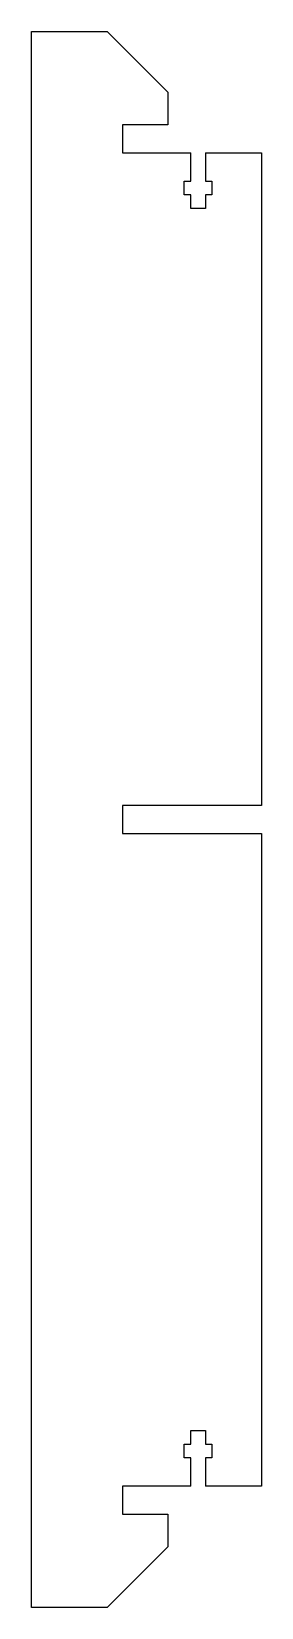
# Model space of a CAD drawing. Extents: x 0 to 76, y 0 to 521.
import ezdxf

# ---------------------------------------------------------------- set-up
doc = ezdxf.new("R2010")
doc.units = 0
doc.layers.add('Shape2DView', color=7, linetype='CONTINUOUS')

msp = doc.modelspace()

# ---------------------------------------------------------------- linework, layer by layer
at = {"layer": 'Shape2DView'}
for p, q in [((0, 0), (0, 521)), ((0, 521), (25, 521)), ((45, 501), (25, 521)), ((45, 501), (45, 490.1)), ((45, 490.1), (30, 490.1)), ((30, 490.1), (30, 480.9)), ((30, 480.9), (52.5688, 480.9)), ((52.5687, 471.5), (52.5688, 480.9)), ((57.4313, 480.9), (57.4313, 471.5)), ((57.4313, 480.9), (75.9433, 480.9)), ((75.9433, 480.9), (75.9433, 265.1)), ((50.4, 471.5), (52.5687, 471.5)), ((50.4, 467), (50.4, 471.5)), ((57.4313, 471.5), (59.6, 471.5)), ((59.6, 471.5), (59.6, 467)), ((52.5688, 467), (50.4, 467)), ((52.5688, 462.5), (52.5688, 467)), ((57.4313, 467), (57.4313, 462.5)), ((59.6, 467), (57.4313, 467)), ((57.4313, 462.5), (52.5688, 462.5)), ((75.9433, 265.1), (30, 265.1)), ((30, 265.1), (30, 255.9)), ((30, 255.9), (75.9433, 255.9)), ((75.9433, 255.9), (75.9433, 40.1)), ((52.5688, 58.5), (57.4313, 58.5)), ((52.5688, 54), (52.5688, 58.5)), ((57.4313, 58.5), (57.4313, 54)), ((50.4, 54), (52.5688, 54)), ((50.4, 49.5), (50.4, 54)), ((57.4313, 54), (59.6, 54)), ((59.6, 54), (59.6, 49.5)), ((52.5688, 49.5), (50.4, 49.5)), ((52.5688, 40.1), (52.5688, 49.5)), ((57.4313, 49.5), (57.4313, 40.1)), ((59.6, 49.5), (57.4313, 49.5)), ((52.5688, 40.1), (30, 40.1)), ((30, 40.1), (30, 30.9)), ((75.9433, 40.1), (57.4313, 40.1)), ((30, 30.9), (45, 30.9)), ((45, 30.9), (45, 20)), ((25, 0), (45, 20)), ((25, 0), (0, 0))]:
    msp.add_line(p, q, dxfattribs=at)

doc.saveas('drawing.dxf')
